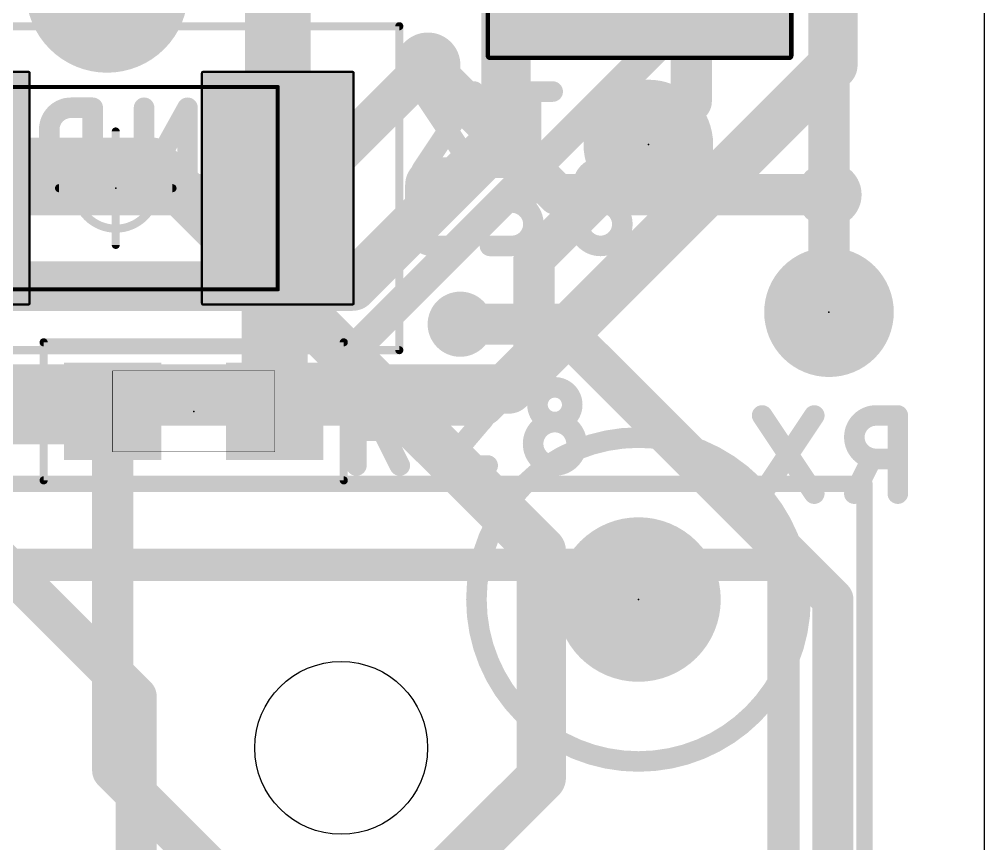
# Model space of a CAD drawing. Extents: x 23.6 to 57.9, y 14.1 to 54.9.
# Drawn here: x 51.28 to 57.24, y 21.29 to 26.38 of the extents above; entities that cross this region are included whole.
import ezdxf

# ---------------------------------------------------------------- set-up
doc = ezdxf.new("R2010")
doc.units = 0
for name, color, linetype in [('1', 12, 'CONTINUOUS'), ('15', 30, 'CONTINUOUS'), ('16', 132, 'CONTINUOUS'), ('18', 110, 'CONTINUOUS'), ('2', 41, 'CONTINUOUS'), ('20', 31, 'CONTINUOUS'), ('23', 53, 'CONTINUOUS'), ('24', 53, 'CONTINUOUS'), ('25', 253, 'CONTINUOUS'), ('26', 253, 'CONTINUOUS'), ('39', 12, 'CONTINUOUS'), ('42', 132, 'CONTINUOUS'), ('51', 253, 'CONTINUOUS')]:
    doc.layers.add(name, color=color, linetype=linetype)

# ---------------------------------------------------------------- blocks, each defined once
blk = doc.blocks.new('RECT152000X232000R3')
at = {"const_width": 0.0143}
blk.add_lwpolyline([(0.4679, -0.7107), (0.4679, 0.7107, 0.4142), (0.4608, 0.7179), (-0.4608, 0.7179, 0.4142), (-0.4679, 0.7107), (-0.4679, -0.7107, 0.4142), (-0.4608, -0.7179), (0.4608, -0.7179, 0.4142)], format="xyb", close=True, dxfattribs=at)
blk.add_solid([(-0.4643, -0.7143), (0.4643, -0.7143), (-0.4643, 0.7143), (0.4643, 0.7143)])
blk = doc.blocks.new('PIE')
at = {"const_width": 0.5}
blk.add_lwpolyline([(0, -0.25, 1), (0, 0.25, 1), (0, -0.25)], format="xyb", dxfattribs=at)
blk = doc.blocks.new('RECT288000X304000R3')
at = {"const_width": 0.027}
blk.add_lwpolyline([(0.8865, -0.923), (0.8865, 0.923, 0.4142), (0.873, 0.9365), (-0.873, 0.9365, 0.4142), (-0.8865, 0.923), (-0.8865, -0.923, 0.4142), (-0.873, -0.9365), (0.873, -0.9365, 0.4142)], format="xyb", close=True, dxfattribs=at)
blk.add_solid([(-0.8798, -0.9298), (0.8798, -0.9298), (-0.8798, 0.9298), (0.8798, 0.9298)])
blk = doc.blocks.new('RECT')
blk.add_solid([(-0.5, -0.5), (0.5, -0.5), (-0.5, 0.5), (0.5, 0.5)])
blk = doc.blocks.new('ROUNDV')
at = {"const_width": 0.5}
blk.add_lwpolyline([(0, -0.25, 1), (0, 0.25, 1), (0, -0.25)], format="xyb", dxfattribs=at)

msp = doc.modelspace()

# ---------------------------------------------------------------- linework, layer by layer
at = {"layer": '1'}
for points, const_width in [([(52.874, 25.34), (52.874, 27.813)], 0.4064), ([(53.8, 26.1), (54.6, 25.3)], 0.254), ([(52.1, 25.5), (33.2, 25.5)], 0.3048), ([(54.5, 23.1), (52.1, 25.5)], 0.3048), ([(52.855, 25.321), (52.874, 25.34)], 0.4064), ([(52.855, 23.962), (52.855, 25.321)], 0.4064), ([(54.6, 25.3), (56.276, 25.3)], 0.254), ([(56.276, 25.3), (56.3, 25.3)], 0.254), ([(54.6, 24.5), (54, 24.5)], 0.254), ([(56.3, 22.8), (54.6, 24.5)], 0.254), ([(50.8, 23.962), (51.855, 23.962)], 0.4064), ([(51.855, 21.745), (51.855, 23.962)], 0.254), ([(54.5, 21.7), (54.5, 23.1)], 0.3048), ([(56.3, 18.4), (56.3, 22.8)], 0.254), ([(52.63, 20.97), (51.855, 21.745)], 0.254), ([(51.9, 19.1), (54.5, 21.7)], 0.3048)]:
    msp.add_lwpolyline(points, dxfattribs=dict(at, const_width=const_width))
for points, const_width in [([(53.8449, 26.1449, 1), (53.7551, 26.0551)], 0.127), ([(52.1539, 25.5539, 1), (52.0461, 25.4461)], 0.1524), ([(52.1, 25.4238, 1), (52.1, 25.5762)], 0.1524), ([(52.9566, 25.321, 1), (52.7534, 25.321)], 0.2032), ([(52.9458, 25.2682, 1), (52.8022, 25.4118)], 0.2032), ([(52.7832, 25.3928, 1), (52.9268, 25.2492)], 0.2032), ([(52.7724, 25.34, 1), (52.9756, 25.34)], 0.2032), ([(54.6, 25.3635, 1), (54.6, 25.2365)], 0.127), ([(54.5551, 25.2551, 1), (54.6449, 25.3449)], 0.127), ([(56.276, 25.3635, 1), (56.276, 25.2365)], 0.127), ([(56.276, 25.2365, 1), (56.276, 25.3635)], 0.127), ([(56.3, 25.2365, 1), (56.3, 25.3635)], 0.127), ([(54, 24.5635, 1), (54, 24.4365)], 0.127), ([(54.6449, 24.5449, 1), (54.5551, 24.4551)], 0.127), ([(54.6, 24.4365, 1), (54.6, 24.5635)], 0.127), ([(51.855, 23.8604, 1), (51.855, 24.0636)], 0.2032), ([(51.9185, 23.962, 1), (51.7915, 23.962)], 0.127), ([(52.7534, 23.962, 1), (52.9566, 23.962)], 0.2032), ([(54.5762, 23.1, 1), (54.4238, 23.1)], 0.1524), ([(54.4461, 23.0461, 1), (54.5539, 23.1539)], 0.1524), ([(56.3635, 22.8, 1), (56.2365, 22.8)], 0.127), ([(56.2551, 22.7551, 1), (56.3449, 22.8449)], 0.127), ([(51.8999, 21.7899, 1), (51.8101, 21.7001)], 0.127), ([(51.7915, 21.745, 1), (51.9185, 21.745)], 0.127), ([(54.5539, 21.6461, 1), (54.4461, 21.7539)], 0.1524), ([(54.4238, 21.7, 1), (54.5762, 21.7)], 0.1524)]:
    msp.add_lwpolyline(points, format="xyb", dxfattribs=dict(at, const_width=const_width))
at = {"layer": '15', "const_width": 0.3048}
for points in [[(56.3, 26.1), (56.3, 40.8)], [(54.3, 24.1), (56.3, 26.1)], [(48.4, 24.1), (54.3, 24.1)]]:
    msp.add_lwpolyline(points, dxfattribs=at)
at = {"layer": '15', "const_width": 0.1524}
for points in [[(56.3539, 26.0461, 1), (56.2461, 26.1539)], [(56.2238, 26.1, 1), (56.3762, 26.1)], [(54.3, 24.0238, 1), (54.3, 24.1762)], [(54.2461, 24.1539, 1), (54.3539, 24.0461)]]:
    msp.add_lwpolyline(points, format="xyb", dxfattribs=at)
at = {"layer": '16'}
for points, const_width in [([(56.276, 43.324), (56.276, 25.3)], 0.254), ([(55.426, 37.1432), (55.426, 25.8748)], 0.254), ([(54.2823, 27.4162), (54.2823, 25.6823)], 0.3048), ([(53, 25.3), (53.8, 26.1)], 0.254), ([(55.426, 25.8748), (55.161, 25.6098)], 0.254), ([(54.2823, 25.6823), (53.335, 24.735)], 0.3048), ([(55.161, 25.6098), (54.4552, 24.904)], 0.254), ([(48, 25.3), (53, 25.3)], 0.254), ([(56.276, 25.3), (56.276, 24.574)], 0.254), ([(54.4552, 24.904), (54.4552, 24.3114)], 0.254), ([(53.335, 24.735), (45.477, 24.735)], 0.3048), ([(54.4552, 24.3114), (54.1438, 24)], 0.254), ([(46.8, 24), (54.1438, 24)], 0.254), ([(52, 22.2), (51, 23.2)], 0.254), ([(52, 20), (52, 22.2)], 0.254)]:
    msp.add_lwpolyline(points, dxfattribs=dict(at, const_width=const_width))
for points, const_width in [([(53.8449, 26.0551, 1), (53.7551, 26.1449)], 0.127), ([(55.4709, 25.8299, 1), (55.3811, 25.9197)], 0.127), ([(55.3625, 25.8748, 1), (55.4895, 25.8748)], 0.127), ([(54.3362, 25.6284, 1), (54.2284, 25.7362)], 0.1524), ([(54.2061, 25.6823, 1), (54.3585, 25.6823)], 0.1524), ([(55.1161, 25.6547, 1), (55.2059, 25.5649)], 0.127), ([(55.2059, 25.5649, 1), (55.1161, 25.6547)], 0.127), ([(52.9551, 25.3449, 1), (53.0449, 25.2551)], 0.127), ([(53, 25.2365, 1), (53, 25.3635)], 0.127), ([(56.3395, 25.3, 1), (56.2125, 25.3)], 0.127), ([(56.2125, 25.3, 1), (56.3395, 25.3)], 0.127), ([(54.5187, 24.904, 1), (54.3917, 24.904)], 0.127), ([(54.4103, 24.9489, 1), (54.5001, 24.8591)], 0.127), ([(53.2811, 24.7889, 1), (53.3889, 24.6811)], 0.1524), ([(53.335, 24.6588, 1), (53.335, 24.8112)], 0.1524), ([(56.2125, 24.574, 1), (56.3395, 24.574)], 0.127), ([(54.5001, 24.2665, 1), (54.4103, 24.3563)], 0.127), ([(54.3917, 24.3114, 1), (54.5187, 24.3114)], 0.127), ([(54.0989, 24.0449, 1), (54.1887, 23.9551)], 0.127), ([(54.1438, 23.9365, 1), (54.1438, 24.0635)], 0.127), ([(52.0635, 22.2, 1), (51.9365, 22.2)], 0.127), ([(51.9551, 22.1551, 1), (52.0449, 22.2449)], 0.127)]:
    msp.add_lwpolyline(points, format="xyb", dxfattribs=dict(at, const_width=const_width))
at = {"layer": '2', "const_width": 0.19}
for points in [[(53, 24), (56.2, 27.2)], [(48.3, 24), (53, 24)]]:
    msp.add_lwpolyline(points, dxfattribs=at)
at = {"layer": '2', "const_width": 0.095}
for points in [[(52.9664, 24.0336, 1), (53.0336, 23.9664)], [(53, 23.9525, 1), (53, 24.0475)]]:
    msp.add_lwpolyline(points, format="xyb", dxfattribs=at)
at = {"layer": '20'}
msp.add_line((57.2357, 16.2369), (57.237, 51.855), dxfattribs=at)
msp.add_circle((53.265, 21.884), 0.5334, dxfattribs=at)
at = {"layer": '23'}
for p in [(55.161, 25.6098), (51.874, 25.34), (56.276, 24.574), (52.355, 23.962)]:
    msp.add_point(p, dxfattribs=at)
at = {"layer": '24'}
msp.add_point((55.1, 22.8), dxfattribs=at)
at = {"layer": '25'}
for points, const_width in [([(53.8308, 25.4661, 0.4142), (53.7236, 25.3589)], 0.127), ([(53.8308, 25.4978, 1), (53.8308, 25.4344)], 0.0635), ([(53.8308, 25.4344, 1), (53.8308, 25.4978)], 0.0635), ([(53.9381, 25.4344, 1), (53.9381, 25.4978)], 0.0635), ([(54.1837, 25.4978, 1), (54.1837, 25.4344)], 0.0635), ([(54.3445, 25.2516, 1), (54.3445, 25.4661)], 0.127), ([(54.3445, 25.4978, 1), (54.3445, 25.4344)], 0.0635), ([(54.3445, 25.4344, 1), (54.3445, 25.4978)], 0.0635), ([(54.9736, 25.3589, 1), (54.7591, 25.3589)], 0.127), ([(53.7553, 25.3589, 1), (53.6918, 25.3589)], 0.0635), ([(53.6918, 25.3589, 1), (53.7553, 25.3589)], 0.0635), ([(54.7591, 25.3589, 1), (54.9736, 25.3589)], 0.127), ([(54.7909, 25.3589, 1), (54.7274, 25.3589)], 0.0635), ([(54.7274, 25.3589, 1), (54.7909, 25.3589)], 0.0635), ([(55.0053, 25.3589, 1), (54.9418, 25.3589)], 0.0635), ([(54.9418, 25.3589, 1), (55.0053, 25.3589)], 0.0635), ([(54.2373, 25.2834, 1), (54.2373, 25.2199)], 0.0635), ([(54.3177, 24.9835, 1), (54.3177, 25.2516)], 0.127), ([(54.3177, 25.2834, 1), (54.3177, 25.2199)], 0.0635), ([(54.3445, 25.2834, 1), (54.3445, 25.2199)], 0.0635), ([(54.3445, 25.2199, 1), (54.3445, 25.2834)], 0.0635), ([(55.0004, 25.1176, 1), (54.7323, 25.1176)], 0.127), ([(53.7553, 25.0907, 1), (53.6918, 25.0907)], 0.0635), ([(53.7236, 25.0907, 0.4142), (53.8308, 24.9835)], 0.127), ([(54.764, 25.1176, 1), (54.7005, 25.1176)], 0.0635), ([(54.7005, 25.1176, 1), (54.764, 25.1176)], 0.0635), ([(54.7323, 25.1176, 1), (55.0004, 25.1176)], 0.127), ([(55.0322, 25.1176, 1), (54.9687, 25.1176)], 0.0635), ([(54.9687, 25.1176, 1), (55.0322, 25.1176)], 0.0635), ([(53.6918, 25.0907, 1), (53.7553, 25.0907)], 0.0635), ([(53.8308, 25.0153, 1), (53.8308, 24.9518)], 0.0635), ([(53.8308, 24.9518, 1), (53.8308, 25.0153)], 0.0635), ([(53.9381, 24.9518, 1), (53.9381, 25.0153)], 0.0635), ([(54.1837, 25.0153, 1), (54.1837, 24.9518)], 0.0635), ([(54.3177, 25.0153, 1), (54.3177, 24.9518)], 0.0635), ([(54.3177, 24.9518, 1), (54.3177, 25.0153)], 0.0635), ([(53.3907, 24.1102, 1), (53.3272, 24.1102)], 0.0635), ([(53.359, 24.1419, 1), (53.359, 24.0784)], 0.0635), ([(53.493, 23.8421, 1), (53.493, 24.1102)], 0.127), ([(53.493, 24.1419, 1), (53.493, 24.0784)], 0.0635), ([(53.493, 24.0784, 1), (53.493, 24.1419)], 0.0635), ([(54.0487, 24.1102, 0.3252), (53.9012, 24.0029)], 0.127), ([(54.1693, 23.9895, 0.4142), (54.0487, 24.1102)], 0.127), ([(54.0487, 24.1419, 1), (54.0487, 24.0784)], 0.0635), ([(54.0487, 24.0784, 1), (54.0487, 24.1419)], 0.0635), ([(54.6912, 24.0029, 1), (54.4767, 24.0029)], 0.127), ([(53.871, 24.0127, 1), (53.9314, 23.9931)], 0.0635), ([(54.1291, 23.8957, 0.2053), (54.1693, 23.9895)], 0.127), ([(54.2011, 23.9895, 1), (54.1376, 23.9895)], 0.0635), ([(54.1376, 23.9895, 1), (54.2011, 23.9895)], 0.0635), ([(54.5084, 24.0029, 1), (54.4449, 24.0029)], 0.0635), ([(54.4449, 24.0029, 1), (54.5084, 24.0029)], 0.0635), ([(54.4767, 24.0029, 1), (54.6912, 24.0029)], 0.127), ([(54.7229, 24.0029, 1), (54.6594, 24.0029)], 0.0635), ([(54.6594, 24.0029, 1), (54.7229, 24.0029)], 0.0635), ([(54.1533, 23.8751, 1), (54.1049, 23.9162)], 0.0635), ([(54.718, 23.7616, 1), (54.4499, 23.7616)], 0.127), ([(53.359, 23.8738, 1), (53.359, 23.8103)], 0.0635), ([(53.493, 23.8738, 1), (53.493, 23.8103)], 0.0635), ([(53.5482, 23.8563, 1), (53.4914, 23.8279)], 0.0635), ([(53.493, 23.8103, 1), (53.493, 23.8738)], 0.0635), ([(54.1072, 23.9187, 1), (54.151, 23.8727)], 0.0635), ([(54.4816, 23.7616, 1), (54.4181, 23.7616)], 0.0635), ([(54.4181, 23.7616, 1), (54.4816, 23.7616)], 0.0635), ([(54.4499, 23.7616, 1), (54.718, 23.7616)], 0.127), ([(54.7497, 23.7616, 1), (54.6862, 23.7616)], 0.0635), ([(54.6862, 23.7616, 1), (54.7497, 23.7616)], 0.0635), ([(53.3272, 23.6276, 1), (53.3907, 23.6276)], 0.0635), ([(53.5987, 23.6134, 1), (53.6555, 23.6418)], 0.0635), ([(53.9012, 23.6593, 1), (53.9012, 23.5958)], 0.0635), ([(53.877, 23.6481, 1), (53.9254, 23.607)], 0.0635), ([(54.1693, 23.5958, 1), (54.1693, 23.6593)], 0.0635)]:
    msp.add_lwpolyline(points, format="xyb", dxfattribs=dict(at, const_width=const_width))
at = {"layer": '25', "const_width": 0.127}
for points in [[(53.8308, 25.4661), (53.9381, 25.4661)], [(54.1837, 25.4661), (54.3445, 25.4661)], [(53.7236, 25.0907), (53.7236, 25.3589)], [(54.3445, 25.2516), (54.2373, 25.2516)], [(53.9381, 24.9835), (53.8308, 24.9835)], [(54.1837, 24.9835), (54.3177, 24.9835)], [(53.359, 23.6276), (53.359, 24.1102)], [(53.359, 24.1102), (53.493, 24.1102)], [(54.1291, 23.8957), (53.9012, 23.6276)], [(53.493, 23.8421), (53.359, 23.8421)], [(53.6271, 23.6276), (53.5198, 23.8421)], [(53.9012, 23.6276), (54.1693, 23.6276)]]:
    msp.add_lwpolyline(points, dxfattribs=at)
at = {"layer": '26', "const_width": 0.127}
for points in [[(54.0852, 25.4539), (53.7635, 25.9365)], [(54.0852, 25.9365), (53.7635, 25.4539)], [(54.5705, 25.9365), (54.3024, 25.9365)], [(54.4364, 25.4539), (54.4364, 25.9365)], [(51.7316, 25.8365), (51.5976, 25.8365)], [(51.7316, 25.3539), (51.7316, 25.8365)], [(52.3168, 25.8365), (52.0487, 25.3539)], [(52.0487, 25.3539), (52.0487, 25.8365)], [(52.3168, 25.3539), (52.3168, 25.8365)], [(52.7948, 25.8365), (52.6339, 25.8365)], [(51.4635, 25.7024), (51.4635, 25.488)], [(52.902, 25.4611), (52.902, 25.7293)], [(52.7144, 25.622), (52.6339, 25.622)], [(52.6339, 25.622), (52.6339, 25.3539)], [(51.5976, 25.3539), (51.7316, 25.3539)], [(52.6339, 25.3539), (52.7948, 25.3539)], [(56.1852, 23.4539), (55.8635, 23.9365)], [(56.1852, 23.9365), (55.8635, 23.4539)], [(56.7007, 23.9365), (56.5666, 23.9365)], [(56.7007, 23.4539), (56.7007, 23.9365)], [(56.4326, 23.4539), (56.5398, 23.6684)], [(56.5666, 23.6684), (56.7007, 23.6684)]]:
    msp.add_lwpolyline(points, dxfattribs=at)
at = {"layer": '26'}
for points, const_width in [([(53.7899, 25.9541, 1), (53.7371, 25.9189)], 0.0635), ([(54.1116, 25.9189, 1), (54.0588, 25.9541)], 0.0635), ([(54.3024, 25.9683, 1), (54.3024, 25.9048)], 0.0635), ([(54.4682, 25.9365, 1), (54.4047, 25.9365)], 0.0635), ([(54.5705, 25.9048, 1), (54.5705, 25.9683)], 0.0635), ([(51.5976, 25.8365, 0.4142), (51.4635, 25.7024)], 0.127), ([(51.5976, 25.8682, 1), (51.5976, 25.8048)], 0.0635), ([(51.5976, 25.8048, 1), (51.5976, 25.8682)], 0.0635), ([(51.7634, 25.8365, 1), (51.6999, 25.8365)], 0.0635), ([(51.7316, 25.8048, 1), (51.7316, 25.8682)], 0.0635), ([(52.0805, 25.8365, 1), (52.017, 25.8365)], 0.0635), ([(52.3486, 25.8365, 1), (52.2851, 25.8365)], 0.0635), ([(52.3446, 25.8211, 1), (52.2891, 25.8519)], 0.0635), ([(52.6339, 25.8682, 1), (52.6339, 25.8048)], 0.0635), ([(52.902, 25.7293, 0.4142), (52.7948, 25.8365)], 0.127), ([(52.7948, 25.8682, 1), (52.7948, 25.8047)], 0.0635), ([(52.7948, 25.8048, 1), (52.7948, 25.8682)], 0.0635), ([(51.4953, 25.7024, 1), (51.4318, 25.7024)], 0.0635), ([(52.9338, 25.7293, 1), (52.8703, 25.7293)], 0.0635), ([(52.8703, 25.7293, 1), (52.9338, 25.7293)], 0.0635), ([(51.4318, 25.7024, 1), (51.4953, 25.7024)], 0.0635), ([(52.6339, 25.6538, 1), (52.6339, 25.5903)], 0.0635), ([(52.6657, 25.622, 1), (52.6022, 25.622)], 0.0635), ([(52.7144, 25.5903, 1), (52.7144, 25.6538)], 0.0635), ([(51.4635, 25.488, 0.4142), (51.5976, 25.3539)], 0.127), ([(51.4953, 25.488, 1), (51.4318, 25.488)], 0.0635), ([(51.4318, 25.488, 1), (51.4953, 25.488)], 0.0635), ([(52.7948, 25.3539, 0.4142), (52.902, 25.4611)], 0.127), ([(52.9338, 25.4611, 1), (52.8703, 25.4611)], 0.0635), ([(53.7371, 25.4715, 1), (53.7899, 25.4363)], 0.0635), ([(54.0588, 25.4363, 1), (54.1116, 25.4715)], 0.0635), ([(52.8703, 25.4611, 1), (52.9338, 25.4611)], 0.0635), ([(54.4047, 25.4539, 1), (54.4682, 25.4539)], 0.0635), ([(51.5976, 25.3857, 1), (51.5976, 25.3222)], 0.0635), ([(51.5976, 25.3221, 1), (51.5976, 25.3856)], 0.0635), ([(51.6999, 25.3539, 1), (51.7634, 25.3539)], 0.0635), ([(51.7316, 25.3222, 1), (51.7316, 25.3857)], 0.0635), ([(52.017, 25.3539, 1), (52.0805, 25.3539)], 0.0635), ([(52.021, 25.3693, 1), (52.0765, 25.3385)], 0.0635), ([(52.2851, 25.3539, 1), (52.3486, 25.3539)], 0.0635), ([(52.6339, 25.3857, 1), (52.6339, 25.3222)], 0.0635), ([(52.6022, 25.3539, 1), (52.6657, 25.3539)], 0.0635), ([(52.7948, 25.3857, 1), (52.7948, 25.3222)], 0.0635), ([(52.7948, 25.3222, 1), (52.7948, 25.3857)], 0.0635), ([(55.8899, 23.9541, 1), (55.8371, 23.9189)], 0.0635), ([(56.2116, 23.9189, 1), (56.1588, 23.9541)], 0.0635), ([(56.5666, 23.9365, 1), (56.5666, 23.6684)], 0.127), ([(56.5666, 23.9683, 1), (56.5666, 23.9048)], 0.0635), ([(56.5666, 23.9048, 1), (56.5666, 23.9683)], 0.0635), ([(56.7324, 23.9365, 1), (56.6689, 23.9365)], 0.0635), ([(56.7007, 23.9048, 1), (56.7007, 23.9683)], 0.0635), ([(56.5682, 23.6542, 1), (56.5114, 23.6826)], 0.0635), ([(56.5666, 23.7001, 1), (56.5666, 23.6366)], 0.0635), ([(56.5666, 23.6366, 1), (56.5666, 23.7001)], 0.0635), ([(56.7007, 23.6366, 1), (56.7007, 23.7001)], 0.0635), ([(55.8371, 23.4715, 1), (55.8899, 23.4363)], 0.0635), ([(56.1588, 23.4363, 1), (56.2116, 23.4715)], 0.0635), ([(56.4042, 23.4681, 1), (56.461, 23.4397)], 0.0635), ([(56.6689, 23.4539, 1), (56.7324, 23.4539)], 0.0635)]:
    msp.add_lwpolyline(points, format="xyb", dxfattribs=dict(at, const_width=const_width))
at = {"layer": '39', "const_width": 0.05}
for points in [[(50.124, 26.34), (53.624, 26.34)], [(53.624, 26.34), (53.624, 24.34)], [(51.874, 25.69), (51.874, 24.99)], [(51.524, 25.34), (52.224, 25.34)], [(53.2812, 24.3882), (51.4288, 24.3882)], [(51.4288, 24.3882), (51.4288, 23.5358)], [(53.2812, 23.5358), (53.2812, 24.3882)], [(53.624, 24.34), (50.124, 24.34)], [(51.4288, 23.5358), (53.2812, 23.5358)]]:
    msp.add_lwpolyline(points, dxfattribs=at)
at = {"layer": '39'}
for points, const_width in [([(53.6365, 26.34, 1), (53.6115, 26.34)], 0.025), ([(53.624, 26.3275, 1), (53.624, 26.3525)], 0.025), ([(51.8865, 25.69, 1), (51.8615, 25.69)], 0.025), ([(51.874, 25.09, 1), (51.874, 25.59, 1), (51.874, 25.09)], 0.05), ([(51.524, 25.3525, 1), (51.524, 25.3275)], 0.025), ([(52.224, 25.3275, 1), (52.224, 25.3525)], 0.025), ([(51.8615, 24.99, 1), (51.8865, 24.99)], 0.025), ([(51.4288, 24.4007, 1), (51.4288, 24.3757)], 0.025), ([(51.4413, 24.3882, 1), (51.4163, 24.3882)], 0.025), ([(53.2937, 24.3882, 1), (53.2687, 24.3882)], 0.025), ([(53.2812, 24.3757, 1), (53.2812, 24.4007)], 0.025), ([(53.6115, 24.34, 1), (53.6365, 24.34)], 0.025), ([(53.624, 24.3275, 1), (53.624, 24.3525)], 0.025), ([(51.4288, 23.5483, 1), (51.4288, 23.5233)], 0.025), ([(51.4163, 23.5358, 1), (51.4413, 23.5358)], 0.025), ([(53.2687, 23.5358, 1), (53.2937, 23.5358)], 0.025), ([(53.2812, 23.5233, 1), (53.2812, 23.5483)], 0.025)]:
    msp.add_lwpolyline(points, format="xyb", dxfattribs=dict(at, const_width=const_width))
at = {"layer": '42', "const_width": 0.127}
msp.add_lwpolyline([(55.1, 21.8, 1), (55.1, 23.8, 1), (55.1, 21.8)], format="xyb", dxfattribs=at)
at = {"layer": '51'}
for points, const_width in [([(52.874, 25.965), (50.874, 25.965)], 0.025), ([(52.874, 24.715), (52.874, 25.965)], 0.025), ([(50.874, 24.715), (52.874, 24.715)], 0.025), ([(51.855, 23.712), (51.855, 24.212)], 0.0025), ([(51.855, 24.212), (52.855, 24.212)], 0.0025), ([(52.855, 24.212), (52.855, 23.712)], 0.0025), ([(52.855, 23.712), (51.855, 23.712)], 0.0025), ([(47.495, 23.515), (56.495, 23.515)], 0.1), ([(56.495, 23.515), (56.495, 14.515)], 0.1), ([(47.995, 23.015), (55.995, 23.015)], 0.2), ([(55.995, 23.015), (55.995, 15.015)], 0.2)]:
    msp.add_lwpolyline(points, dxfattribs=dict(at, const_width=const_width))
for points, const_width in [([(52.8803, 25.965, 1), (52.8678, 25.965)], 0.0125), ([(52.874, 25.9587, 1), (52.874, 25.9713)], 0.0125), ([(52.874, 24.7087, 1), (52.874, 24.7213)], 0.0125), ([(52.8678, 24.715, 1), (52.8803, 24.715)], 0.0125), ([(51.8556, 24.212, 1), (51.8544, 24.212)], 0.0013), ([(51.855, 24.2126, 1), (51.855, 24.2114)], 0.0013), ([(52.8556, 24.212, 1), (52.8544, 24.212)], 0.0013), ([(52.855, 24.2114, 1), (52.855, 24.2126)], 0.0013), ([(51.855, 23.7126, 1), (51.855, 23.7114)], 0.0013), ([(51.8544, 23.712, 1), (51.8556, 23.712)], 0.0013), ([(52.8544, 23.712, 1), (52.8556, 23.712)], 0.0013), ([(52.855, 23.7114, 1), (52.855, 23.7126)], 0.0013), ([(56.52, 23.515, 1), (56.47, 23.515)], 0.05), ([(56.495, 23.49, 1), (56.495, 23.54)], 0.05), ([(56.045, 23.015, 1), (55.945, 23.015)], 0.1), ([(55.995, 22.965, 1), (55.995, 23.065)], 0.1)]:
    msp.add_lwpolyline(points, format="xyb", dxfattribs=dict(at, const_width=const_width))

# ---------------------------------------------------------------- block references
at = {"layer": '1'}
for name, p, rotation in [('RECT288000X304000R3', (55.107, 27.031), 270), ('RECT152000X232000R3', (50.874, 25.34), 180), ('RECT152000X232000R3', (52.874, 25.34), 180)]:
    msp.add_blockref(name, p, dxfattribs=dict(at, rotation=rotation))
at = {"layer": '1', "xscale": 0.6, "yscale": 0.6}
for p in [(51.855, 23.962), (52.855, 23.962)]:
    msp.add_blockref('RECT', p, dxfattribs=at)
at = {"layer": '16'}
msp.add_blockref('PIE', (51.82, 26.553), dxfattribs=at)
for p, xscale, yscale in [((55.161, 25.6098), 0.8, 0.8), ((56.276, 24.574), 0.8, 0.8), ((55.1, 22.8), 1.016, 1.016)]:
    msp.add_blockref('PIE', p, dxfattribs=dict(at, xscale=xscale, yscale=yscale))
at = {"layer": '18', "xscale": 0.4024, "yscale": 0.4024}
for p in [(53.8, 26.1), (53.8, 26.1), (56.276, 25.3), (56.276, 25.3), (54, 24.5), (54, 24.5)]:
    msp.add_blockref('ROUNDV', p, dxfattribs=at)
at = {"layer": '51', "xscale": 0.2, "yscale": 0.5}
msp.add_blockref('RECT', (51.955, 23.962), dxfattribs=at)
at = {"layer": '51', "xscale": 0.2, "yscale": 0.5, "rotation": 180}
msp.add_blockref('RECT', (52.755, 23.962), dxfattribs=at)

doc.saveas('drawing.dxf')
